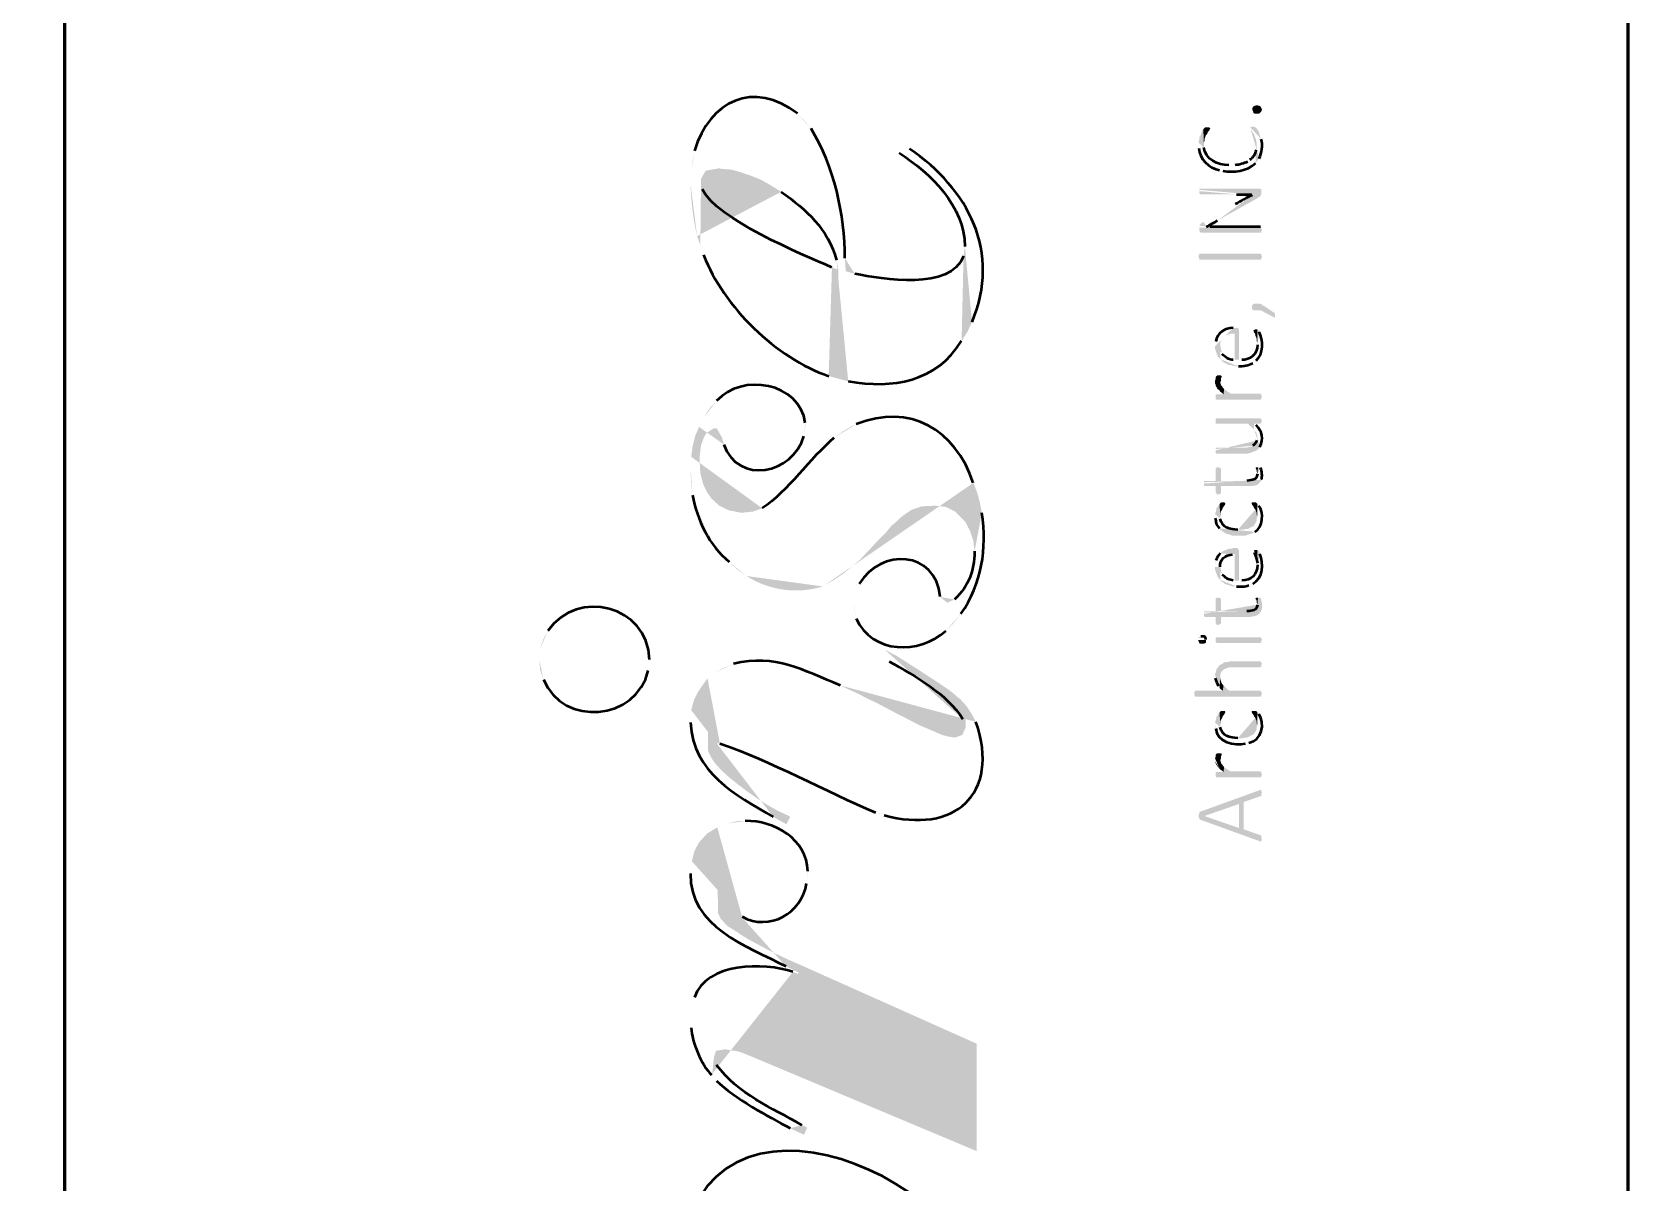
# Model space of a CAD drawing. Header units: inches. Extents: x 5 to 516, y -193 to 129.
# Drawn here: x 57.179 to 59.901, y -175.631 to -173.669 of the extents above; entities that cross this region are included whole.
import ezdxf

# ---------------------------------------------------------------- set-up
doc = ezdxf.new("R2010")
doc.units = ezdxf.units.IN
doc.header["$MEASUREMENT"] = 0
doc.layers.add('PDF7_Geometry', color=7, linetype='Continuous')
doc.layers.add('PDF7_Solid Fills', color=7, linetype='Continuous')

msp = doc.modelspace()

# ---------------------------------------------------------------- hatches: boundary and pattern name
at = {"layer": 'PDF7_Solid Fills', "true_color": 0x8d8d8d, "transparency": 33554559}
h = msp.add_hatch(color=252, dxfattribs=at)
h.paths.add_polyline_path([(58.3024424, -173.9268945), (58.3024424, -173.9291168)], flags=0)
h.paths.add_polyline_path([(58.3024424, -173.9291168, 0.049942864), (58.3135535, -174.0168945)], flags=0)
h.paths.add_polyline_path([(58.3135535, -174.0168945), (58.3191091, -174.0324501), (58.3202202, -173.9224501), (58.3202202, -173.9191168), (58.327998, -173.9057834), (58.3313313, -173.9046723), (58.3513313, -173.901339), (58.3568869, -173.9024501), (58.3724424, -173.9035612), (58.387998, -173.9080056), (58.4046646, -173.9135612), (58.4213313, -173.9202279), (58.4391091, -173.9302279), (58.4568869, -173.941339)], flags=0)
h.paths.add_polyline_path([(58.5513313, -174.0580057), (58.5546647, -174.0746723), (58.5546647, -174.2602279), (58.5713313, -174.2646723)], flags=0)
h.paths.add_polyline_path([(58.7646647, -174.1957834), (58.7746647, -174.1802279), (58.7702202, -174.0346723), (58.767998, -174.051339)], flags=0)
h.paths.add_polyline_path([(58.5824424, -174.081339), (58.5668869, -174.0768945), (58.5668869, -174.0746723), (58.5657758, -174.0546723)], flags=0)
h.paths.add_polyline_path([(58.507998, -173.8335612), (58.4968869, -173.8202279), (58.4846647, -173.8080056)], flags=0)
h.paths.add_polyline_path([(58.3091091, -173.871339), (58.3057758, -173.8891168), (58.3035535, -173.9068945)], flags=0)
at = {"layer": 'PDF7_Solid Fills', "transparency": 33554559}
for points in [[(59.267998, -173.7935621), (59.2724425, -173.7946732), (59.2746647, -173.7957843), (59.2757758, -173.7980065), (59.2768869, -173.8013399), (59.2757758, -173.8046732), (59.2746647, -173.8057843), (59.2724425, -173.8080065), (59.2646647, -173.8080065), (59.2624425, -173.8068954), (59.2624425, -173.8057843), (59.2613314, -173.8035621), (59.2602203, -173.8002288), (59.2613314, -173.7968954), (59.2624425, -173.7957843), (59.2646647, -173.7946732)], [(59.176887, -173.8346727), (59.1779981, -173.8624504), (59.1779981, -173.8568949), (59.1791092, -173.8535616), (59.1791092, -173.8502282), (59.1802203, -173.848006), (59.1813314, -173.8446727), (59.1835536, -173.8424504), (59.1846647, -173.8391171), (59.186887, -173.8368949), (59.186887, -173.8357838), (59.1891092, -173.8335616), (59.1879981, -173.8324504), (59.186887, -173.8313393), (59.1802203, -173.8313393), (59.1779981, -173.8335616)], [(59.2746647, -174.0468942), (59.2757758, -174.0480053), (59.2757758, -174.0491164), (59.2768869, -174.0513386), (59.2757758, -174.054672), (59.2757758, -174.0557831), (59.2746647, -174.0568942), (59.1702203, -174.0568942), (59.1702203, -174.0557831), (59.1691092, -174.0535608), (59.1691092, -174.0491164), (59.1702203, -174.0480053), (59.1702203, -174.0468942)], [(59.2602203, -174.1380061), (59.2602203, -174.1413394), (59.2613314, -174.1424506), (59.2635536, -174.1435617), (59.2746647, -174.1435617), (59.2979981, -174.1557839), (59.2991092, -174.1557839), (59.2991092, -174.1491172), (59.2979981, -174.1480061), (59.2802203, -174.1357839), (59.2791092, -174.1357839), (59.276887, -174.1346728), (59.276887, -174.1335617), (59.2735536, -174.1324506), (59.2635536, -174.1324506), (59.2613314, -174.1335617), (59.2602203, -174.1357839)], [(59.2624427, -174.1780045), (59.2635538, -174.1813378), (59.2646649, -174.1824489), (59.265776, -174.1857823), (59.265776, -174.1868934), (59.2668872, -174.1891156), (59.2679983, -174.1924489), (59.2679983, -174.1957823), (59.2691094, -174.1991156), (59.2691094, -174.2024489), (59.2691094, -174.1757823), (59.265776, -174.1757823), (59.2635538, -174.1768934)], [(59.196887, -174.2657844), (59.196887, -174.2680066), (59.1979981, -174.2702288), (59.1979981, -174.272451), (59.2002203, -174.2757844), (59.2013314, -174.2780066), (59.2046648, -174.2802288), (59.2057759, -174.282451), (59.2057759, -174.2668955), (59.206887, -174.2635621), (59.206887, -174.2602288), (59.2079981, -174.2580066), (59.2079981, -174.2557844), (59.206887, -174.2546732), (59.2002203, -174.2546732), (59.2002203, -174.2557844), (59.1991092, -174.2557844), (59.1979981, -174.2580066), (59.1979981, -174.2602288), (59.196887, -174.2635621)], [(59.2057761, -174.2824492), (59.2091094, -174.2846714), (59.2113316, -174.2868937), (59.2124427, -174.2780048), (59.2102205, -174.2757825), (59.2091094, -174.2735603), (59.2068872, -174.2713381), (59.2068872, -174.270227), (59.2057761, -174.2668937)], [(59.1979981, -174.2913377), (59.1979981, -174.2946711), (59.1991092, -174.2957822), (59.2746647, -174.2957822), (59.2757758, -174.2946711), (59.2757758, -174.29356), (59.276887, -174.2913377), (59.2757758, -174.2891155), (59.2757758, -174.2868933), (59.2746647, -174.2868933), (59.2746647, -174.2857822), (59.2235536, -174.2857822), (59.2213314, -174.28356), (59.2179981, -174.2824489), (59.2157758, -174.2802266), (59.2146647, -174.2802266), (59.2124425, -174.2780044), (59.2113314, -174.2868933), (59.1991092, -174.2868933), (59.1979981, -174.2880044), (59.1979981, -174.2891155)], [(59.1979981, -174.3324506), (59.1979981, -174.336895), (59.2535536, -174.336895), (59.2557758, -174.3402284), (59.2591092, -174.3424506), (59.2635536, -174.346895), (59.2635536, -174.336895), (59.2746647, -174.336895), (59.2757758, -174.3357839), (59.2757758, -174.3346728), (59.276887, -174.3324506), (59.2757758, -174.3302284), (59.2757758, -174.3291172), (59.2746647, -174.3280061), (59.1991092, -174.3280061), (59.1979981, -174.3291172), (59.1979981, -174.3302284)], [(59.2657759, -174.4124496), (59.266887, -174.4146718), (59.2679981, -174.416894), (59.2679981, -174.4191163), (59.2691092, -174.4224496), (59.2702204, -174.4113385), (59.266887, -174.4113385)], [(59.2046647, -174.4735616), (59.2057758, -174.4957838), (59.2057758, -174.4902283), (59.206887, -174.4868949), (59.2091092, -174.4835616), (59.2102203, -174.4802283), (59.2113314, -174.4791172), (59.2135536, -174.4757838), (59.2146647, -174.4735616), (59.2135536, -174.4724505), (59.2135536, -174.4713394), (59.2079981, -174.4713394), (59.2057758, -174.4724505)], [(59.2591092, -174.4724494), (59.2602203, -174.4757827), (59.2613315, -174.4768939), (59.2635537, -174.4802272), (59.2635537, -174.4813383), (59.2657759, -174.4835605), (59.266887, -174.4868939), (59.2679981, -174.4891161), (59.2679981, -174.4924494), (59.2691092, -174.4957827), (59.2691092, -174.4735605), (59.266887, -174.4713383), (59.2602203, -174.4713383)], [(59.2657759, -174.635784), (59.266887, -174.6368951), (59.2679981, -174.6391174), (59.2679981, -174.6424507), (59.2691092, -174.645784), (59.2702204, -174.6335618), (59.2679981, -174.6335618), (59.266887, -174.6346729), (59.2657759, -174.6346729)], [(59.1979981, -174.7057823), (59.1979981, -174.7102268), (59.1991092, -174.7102268), (59.2002203, -174.7113379), (59.2746647, -174.7113379), (59.2746647, -174.7102268), (59.2757758, -174.7102268), (59.2757758, -174.7080045), (59.276887, -174.7057823), (59.2757758, -174.7035601), (59.2757758, -174.702449), (59.2746647, -174.7013379), (59.1991092, -174.7013379), (59.1979981, -174.702449), (59.1979981, -174.7035601)], [(59.1613315, -174.7980064), (59.1613315, -174.8002287), (59.1624426, -174.8013398), (59.1624426, -174.8024509), (59.2746648, -174.8024509), (59.2757759, -174.8013398), (59.2757759, -174.8002287), (59.276887, -174.7980064), (59.2757759, -174.7957842), (59.2757759, -174.793562), (59.2746648, -174.793562), (59.2746648, -174.7924509), (59.2213315, -174.7924509), (59.2179981, -174.7902287), (59.2113315, -174.783562), (59.2102204, -174.7924509), (59.1635537, -174.7924509), (59.1624426, -174.793562), (59.1613315, -174.7957842)], [(59.2046647, -174.7880057), (59.206887, -174.7902279), (59.2102203, -174.7924502), (59.2113314, -174.7835613), (59.2091092, -174.781339), (59.2079981, -174.7791168), (59.206887, -174.7757835), (59.2057758, -174.7724502), (59.2057758, -174.7691168)], [(59.2046647, -174.8291163), (59.2057758, -174.8513385), (59.2057758, -174.845783), (59.206887, -174.8424496), (59.2091092, -174.8391163), (59.2102203, -174.835783), (59.2113314, -174.8346718), (59.2135536, -174.8313385), (59.2146647, -174.8291163), (59.2135536, -174.8268941), (59.2079981, -174.8268941), (59.2057758, -174.8280052)], [(59.2591092, -174.8280041), (59.2602203, -174.8313374), (59.2613315, -174.8324485), (59.2635537, -174.8357819), (59.2635537, -174.836893), (59.2657759, -174.8391152), (59.266887, -174.8424485), (59.2679981, -174.8446708), (59.2679981, -174.8480041), (59.2691092, -174.8513374), (59.2691092, -174.8291152), (59.266887, -174.826893), (59.2602203, -174.826893)], [(59.1979981, -174.9357831), (59.1979981, -174.9391165), (59.1991092, -174.9402276), (59.2746647, -174.9402276), (59.2757758, -174.9391165), (59.2757758, -174.9380054), (59.276887, -174.9357831), (59.2757758, -174.9335609), (59.2757758, -174.9313387), (59.2746647, -174.9313387), (59.2746647, -174.9302276), (59.2235536, -174.9302276), (59.2213314, -174.9291165), (59.2179981, -174.9268943), (59.2157758, -174.924672), (59.2146647, -174.924672), (59.2124425, -174.9224498), (59.2113314, -174.9313387), (59.1991092, -174.9313387), (59.1979981, -174.9324498), (59.1979981, -174.9335609)], [(59.2057761, -174.9268946), (59.2091094, -174.9291168), (59.2113316, -174.9313391), (59.2124427, -174.9224502), (59.2102205, -174.9202279), (59.2091094, -174.9180057), (59.2068872, -174.9157835), (59.2068872, -174.9146724), (59.2057761, -174.9113391)], [(59.1691092, -175.0057837), (59.1691092, -175.0080059), (59.1702203, -175.0102281), (59.1702203, -175.0113392), (59.1713314, -175.0124504), (59.2724426, -175.049117), (59.2746648, -175.0502281), (59.2757759, -175.049117), (59.2757759, -175.0480059), (59.276887, -175.0446726), (59.2757759, -175.0424504), (59.2757759, -175.0402281), (59.2746648, -175.039117), (59.2457759, -175.029117), (59.2457759, -174.9824504), (59.2379981, -175.0268948), (59.1802203, -175.0068948), (59.1802203, -175.0057837), (59.1713314, -174.999117), (59.1702203, -175.0002281), (59.1702203, -175.0013392), (59.1691092, -175.0035615)], [(59.1713316, -174.9991173), (59.1802205, -175.005784), (59.2379983, -174.985784), (59.2379983, -175.0268951), (59.2457761, -174.9824506), (59.274665, -174.9724506), (59.2757761, -174.9724506), (59.2757761, -174.9691173), (59.2768872, -174.9668951), (59.2757761, -174.9635617), (59.2757761, -174.9624506), (59.274665, -174.9613395), (59.2724427, -174.9624506)]]:
    msp.add_hatch(color=256, dxfattribs=at).paths.add_polyline_path(points)
h = msp.add_hatch(color=256, dxfattribs=at)
h.paths.add_polyline_path([(59.1691092, -173.8613383), (59.1691092, -173.8668938)], flags=0)
h.paths.add_polyline_path([(59.2046648, -173.9046716), (59.206887, -173.9046716), (59.2102203, -173.9057827)], flags=0)
h.paths.add_polyline_path([(59.2657759, -173.8924494), (59.2679981, -173.8902271), (59.2679981, -173.8613383), (59.2679981, -173.8635605), (59.266887, -173.8668938), (59.266887, -173.8702271)], flags=0)
h.paths.add_polyline_path([(59.2557759, -173.8868938), (59.2546648, -173.8880049), (59.2524425, -173.8902271)], flags=0)
h.paths.add_polyline_path([(59.2313314, -173.8957827), (59.2202203, -173.8957827)], flags=0)
h.paths.add_polyline_path([(59.1779981, -173.8657827), (59.1779981, -173.8624494), (59.176887, -173.8346716), (59.1746648, -173.8368938), (59.1746648, -173.8380049), (59.1724425, -173.8446716), (59.1713314, -173.8457827), (59.1702203, -173.849116), (59.1702203, -173.8524494), (59.1691092, -173.8546716), (59.1691092, -173.8580049)], flags=0)
h = msp.add_hatch(color=256, dxfattribs=at)
h.paths.add_polyline_path([(59.2568871, -173.8324505), (59.2579982, -173.8357839), (59.2591093, -173.8357839), (59.2602204, -173.8391172), (59.2624427, -173.8413394), (59.2635538, -173.8435616), (59.2646649, -173.846895), (59.265776, -173.8502283), (59.2668871, -173.8513394), (59.2668871, -173.8546728), (59.2679982, -173.8580061), (59.2679982, -173.8902283), (59.2702204, -173.886895), (59.2724427, -173.8846728)], flags=0)
h.paths.add_polyline_path([(59.275776, -173.8513394), (59.2746649, -173.8491172), (59.2724427, -173.8424505), (59.2724427, -173.8413394), (59.2713315, -173.8380061), (59.2691093, -173.8357839), (59.2691093, -173.8346728), (59.265776, -173.8313394), (59.2646649, -173.8313394), (59.2635538, -173.8302283), (59.2591093, -173.8302283), (59.2579982, -173.8313394), (59.2568871, -173.8313394)], flags=0)
at = {"layer": 'PDF7_Solid Fills', "true_color": 0x8d8d8d, "transparency": 33554559}
h = msp.add_hatch(color=252, dxfattribs=at)
h.paths.add_polyline_path([(58.6502205, -173.8702268), (58.6579983, -173.8746712)], flags=0)
h.paths.add_polyline_path([(58.7702205, -174.0346712), (58.7746649, -174.1802268), (58.7824427, -174.1635601)], flags=0)
h.paths.add_polyline_path([(58.675776, -173.8680046), (58.6602205, -173.8568934)], flags=0)
h = msp.add_hatch(color=252, dxfattribs=at)
h.paths.add_polyline_path([(58.3191093, -174.0324492), (58.3246648, -174.0491159)], flags=0)
h.paths.add_polyline_path([(58.5379982, -174.2557825), (58.5546648, -174.260227), (58.5546648, -174.0746714), (58.5435537, -174.070227)], flags=0)
h.paths.add_polyline_path([(58.3224426, -173.9368936), (58.3202204, -173.9224492)], flags=0)
at = {"layer": 'PDF7_Solid Fills', "transparency": 33554559}
h = msp.add_hatch(color=256, dxfattribs=at)
h.paths.add_polyline_path([(59.1702203, -173.9402273), (59.1702203, -173.9446718), (59.1713314, -173.9446718), (59.1713314, -173.9457829), (59.2335536, -173.9457829)], flags=0)
h.paths.add_polyline_path([(59.2591092, -173.9457829), (59.2624425, -173.9457829), (59.266887, -173.9535607), (59.2691092, -173.9524495), (59.2713314, -173.9502273), (59.2724425, -173.9502273), (59.2746647, -173.9480051), (59.2757758, -173.9446718), (59.2757758, -173.9380051), (59.2735536, -173.9357829), (59.1713314, -173.9357829), (59.1702203, -173.936894), (59.1702203, -173.9380051)], flags=0)
h = msp.add_hatch(color=256, dxfattribs=at)
h.paths.add_polyline_path([(59.176887, -173.9924508), (59.1813314, -174.0013397), (59.1824425, -174.0013397)], flags=0)
h.paths.add_polyline_path([(59.2013314, -173.9902286), (59.266887, -173.9535619), (59.2624425, -173.9457841), (59.2602203, -173.9468953)], flags=0)
h.paths.add_polyline_path([(59.2313314, -173.9624508), (59.2279981, -173.964673)], flags=0)
h = msp.add_hatch(color=256, dxfattribs=at)
h.paths.add_polyline_path([(59.1702203, -174.0024493), (59.1702203, -174.0068937), (59.1713314, -174.0102271), (59.1746647, -174.0113382), (59.2746647, -174.0113382), (59.2757758, -174.0102271), (59.2757758, -174.0091159), (59.276887, -174.0068937), (59.2757758, -174.0035604), (59.2757758, -174.0024493), (59.2746647, -174.0013382)], flags=0)
h.paths.add_polyline_path([(59.1879981, -174.0013382), (59.1813314, -174.0013382), (59.1768869, -173.9924493), (59.1757758, -173.9935604), (59.1735536, -173.9946715), (59.1713314, -173.9968937), (59.1702203, -173.9991159)], flags=0)
h = msp.add_hatch(color=256, dxfattribs=at)
h.paths.add_polyline_path([(59.196887, -174.2046723), (59.196887, -174.2091168), (59.1991092, -174.2157834), (59.2002203, -174.2191168), (59.2013314, -174.221339), (59.2035537, -174.2246723), (59.2057759, -174.2268946), (59.2057759, -174.1991168), (59.206887, -174.1957834), (59.2079981, -174.1935612), (59.2146648, -174.1868946), (59.216887, -174.1857834), (59.2202203, -174.1846723), (59.2235537, -174.1835612), (59.2302203, -174.1835612), (59.2302203, -174.2280057), (59.2313314, -174.1735612), (59.2279981, -174.1735612)], flags=0)
h.paths.add_polyline_path([(59.1979981, -174.1968946), (59.196887, -174.201339)], flags=0)
h = msp.add_hatch(color=256, dxfattribs=at)
h.paths.add_polyline_path([(59.2057761, -174.2268937), (59.2113316, -174.2324492), (59.2135539, -174.2335603), (59.2168872, -174.2346714), (59.2202205, -174.2368937), (59.2235539, -174.2368937), (59.2268872, -174.2380048), (59.2302205, -174.2380048), (59.2335539, -174.2391159), (59.2368872, -174.2391159)], flags=0)
h.paths.add_polyline_path([(59.2613316, -174.2335603), (59.264665, -174.2313381), (59.2668872, -174.230227), (59.2668872, -174.2291159)], flags=0)
h.paths.add_polyline_path([(59.2724428, -174.180227), (59.2713316, -174.1768937), (59.2702205, -174.1768937), (59.2691094, -174.1757825), (59.2691094, -174.2024492)], flags=0)
h.paths.add_polyline_path([(59.2424428, -174.2280048), (59.2379983, -174.2280048), (59.2379983, -174.1780048), (59.2368872, -174.1746714), (59.2368872, -174.1735603), (59.2313316, -174.1735603), (59.2302205, -174.2280048), (59.2279983, -174.2280048)], flags=0)
h.paths.add_polyline_path([(59.2091094, -174.2180048), (59.2079983, -174.2146714), (59.2068872, -174.2146714), (59.2057761, -174.2124492), (59.2057761, -174.2046714)], flags=0)
at = {"layer": 'PDF7_Solid Fills', "true_color": 0x8d8d8d, "transparency": 33554559}
h = msp.add_hatch(color=252, dxfattribs=at)
h.paths.add_polyline_path([(58.3168871, -174.342449), (58.3179982, -174.402449), (58.3179982, -174.392449), (58.3202205, -174.3735602), (58.325776, -174.3591157), (58.3302205, -174.352449), (58.3424427, -174.3446713), (58.3468871, -174.3446713), (58.355776, -174.3602268), (58.3591093, -174.372449)], flags=0)
h.paths.add_polyline_path([(58.495776, -174.3580046), (58.4979982, -174.3413379), (58.4979982, -174.3357824)], flags=0)
h.paths.add_polyline_path([(58.3468871, -174.2980046), (58.3335538, -174.312449), (58.3246649, -174.3268935)], flags=0)
h = msp.add_hatch(color=252, dxfattribs=at)
h.paths.add_polyline_path([(58.3024424, -174.4124496), (58.3024424, -174.4213385), (58.3035535, -174.4402274), (58.3057758, -174.4591163)], flags=0)
h.paths.add_polyline_path([(58.367998, -174.5724496), (58.3824424, -174.5857829), (58.397998, -174.596894)], flags=0)
h.paths.add_polyline_path([(58.397998, -174.596894, 0.220451817), (58.527998, -174.6146718)], flags=0)
h.paths.add_polyline_path([(58.527998, -174.6146718), (58.5313313, -174.6124496), (58.5468869, -174.6035607), (58.5635535, -174.5924496), (58.5646647, -174.5913385), (58.5768869, -174.5813385), (58.5913313, -174.5691163), (58.6057758, -174.5535607), (58.6091091, -174.5502274), (58.6224425, -174.5357829), (58.6357758, -174.5224496), (58.6457758, -174.5102274), (58.6491091, -174.5080051), (58.6635536, -174.4946718), (58.677998, -174.4846718), (58.6802202, -174.4835607), (58.6968869, -174.4780051), (58.717998, -174.476894), (58.7202202, -174.476894), (58.737998, -174.4791163), (58.7535536, -174.486894), (58.7668869, -174.5002274), (58.7713313, -174.5046718), (58.7791091, -174.5202274), (58.7846647, -174.536894), (58.7868869, -174.5546718), (58.7913313, -174.4546718), (58.7846647, -174.4380051)], flags=0)
h.paths.add_polyline_path([(58.5846647, -174.3380051), (58.5768869, -174.3413385), (58.5624424, -174.3502274), (58.5468869, -174.3613385)], flags=0)
h.paths.add_polyline_path([(58.4246646, -174.4813385), (58.4091091, -174.486894), (58.387998, -174.4891163), (58.3846646, -174.4880051), (58.3668869, -174.4846718), (58.3513313, -174.476894), (58.337998, -174.4646718), (58.3302202, -174.4535607), (58.3235535, -174.4391163), (58.3191091, -174.4213385), (58.317998, -174.4024496), (58.3168869, -174.3424496), (58.3102202, -174.3580051), (58.3057758, -174.3757829), (58.3035535, -174.3935607)], flags=0)
at = {"layer": 'PDF7_Solid Fills', "transparency": 33554559}
h = msp.add_hatch(color=256, dxfattribs=at)
h.paths.add_polyline_path([(59.2635538, -174.3468933), (59.2646649, -174.3491155), (59.2668871, -174.3513377), (59.2679982, -174.3546711), (59.2691093, -174.3580044), (59.2691093, -174.3602266), (59.2713316, -174.3791155), (59.2735538, -174.3768933)], flags=0)
h.paths.add_polyline_path([(59.2668871, -174.3391155), (59.2635538, -174.3368933)], flags=0)
h = msp.add_hatch(color=256, dxfattribs=at)
h.paths.add_polyline_path([(59.1979981, -174.3824497), (59.1979981, -174.3868941), (59.1991092, -174.3880052), (59.2524425, -174.3880052), (59.2557758, -174.3868941), (59.2579981, -174.3868941), (59.2591092, -174.385783), (59.2624425, -174.3846719), (59.2657758, -174.3835608), (59.2679981, -174.3824497), (59.2713314, -174.3791163), (59.2691092, -174.3602275), (59.2691092, -174.3624497), (59.2679981, -174.365783)], flags=0)
h.paths.add_polyline_path([(59.2613314, -174.3746719), (59.2591092, -174.375783), (59.2557758, -174.3768941), (59.2546647, -174.3768941), (59.2513314, -174.3780052), (59.1991092, -174.3780052), (59.1979981, -174.3791163), (59.1979981, -174.3802275)], flags=0)
h = msp.add_hatch(color=256, dxfattribs=at)
h.paths.add_polyline_path([(59.1779983, -174.4391152), (59.1779983, -174.4424485), (59.1791094, -174.4435596), (59.1979983, -174.4435596), (59.1979983, -174.4546707), (59.1991094, -174.4557818), (59.1991094, -174.4568929), (59.2002205, -174.4568929), (59.2024427, -174.4580041), (59.2057761, -174.4568929), (59.2068872, -174.4546707), (59.2068872, -174.4435596), (59.2602205, -174.4435596), (59.2635539, -174.4424485), (59.2657761, -174.4424485), (59.2691094, -174.4413374), (59.274665, -174.4357818), (59.2757761, -174.4324485)], flags=0)
h.paths.add_polyline_path([(59.274665, -174.4124485), (59.2724428, -174.4113374), (59.2702205, -174.4113374), (59.2691094, -174.4224485)], flags=0)
h.paths.add_polyline_path([(59.2513316, -174.4346707), (59.2068872, -174.4346707), (59.2068872, -174.4135596), (59.2057761, -174.4124485), (59.2024427, -174.4113374), (59.2002205, -174.4113374), (59.1979983, -174.4135596), (59.1979983, -174.4346707), (59.1779983, -174.4346707), (59.1779983, -174.4368929)], flags=0)
at = {"layer": 'PDF7_Solid Fills', "true_color": 0x8d8d8d, "transparency": 33554559}
h = msp.add_hatch(color=252, dxfattribs=at)
h.paths.add_polyline_path([(58.5802202, -174.6424504), (58.5813313, -174.6513393), (58.5846647, -174.6691171)], flags=0)
h.paths.add_polyline_path([(58.737998, -174.6902282), (58.7513313, -174.6768949), (58.7635536, -174.6613393)], flags=0)
h.paths.add_polyline_path([(58.7991091, -174.4891171), (58.7957758, -174.4713393), (58.7913313, -174.4546726), (58.7868869, -174.5546726)], flags=0)
h.paths.add_polyline_path([(58.7524425, -174.6368949), (58.7402202, -174.6424504), (58.727998, -174.6324504)], flags=0)
h.paths.add_polyline_path([(58.5902202, -174.6102282), (58.5835536, -174.6257838)], flags=0)
at = {"layer": 'PDF7_Solid Fills', "transparency": 33554559}
h = msp.add_hatch(color=256, dxfattribs=at)
h.paths.add_polyline_path([(59.196887, -174.4946707), (59.196887, -174.4980041)], flags=0)
h.paths.add_polyline_path([(59.2046648, -174.5157818), (59.206887, -174.5191152), (59.2079981, -174.5191152), (59.2102203, -174.5213374), (59.2124425, -174.5224485), (59.2157759, -174.5246707), (59.2191092, -174.5257818), (59.2213314, -174.5257818), (59.2235537, -174.526893), (59.226887, -174.5280041), (59.2491092, -174.5280041), (59.2513314, -174.526893), (59.2546648, -174.5257818), (59.2557759, -174.5257818), (59.2591092, -174.5246707), (59.2613314, -174.5235596), (59.2646648, -174.5213374)], flags=0)
h.paths.add_polyline_path([(59.2713314, -174.476893), (59.2713314, -174.4757818), (59.2691092, -174.4735596), (59.2691092, -174.4957818), (59.2679981, -174.4991152), (59.2679981, -174.5024485), (59.266887, -174.5046707), (59.2657759, -174.506893), (59.2635537, -174.5102263), (59.2613314, -174.5124485), (59.2602203, -174.5124485), (59.2579981, -174.5135596), (59.2546648, -174.5157818), (59.2513314, -174.516893), (59.2479981, -174.516893), (59.2446648, -174.5180041), (59.2357759, -174.5180041)], flags=0)
h.paths.add_polyline_path([(59.2057759, -174.4991152), (59.2057759, -174.4957818), (59.2046648, -174.4735596), (59.2024425, -174.476893), (59.2013314, -174.4791152), (59.1991092, -174.4813374), (59.1991092, -174.4846707), (59.196887, -174.4913374)], flags=0)
h = msp.add_hatch(color=256, dxfattribs=at)
h.paths.add_polyline_path([(59.196887, -174.5813384), (59.196887, -174.5857828), (59.1991092, -174.5924495), (59.2002203, -174.5946717), (59.2002203, -174.5957828), (59.2013314, -174.5980051), (59.2035537, -174.6013384), (59.2057759, -174.6035606), (59.2057759, -174.5813384)], flags=0)
h.paths.add_polyline_path([(59.226887, -174.5602273), (59.2302203, -174.5591162), (59.2302203, -174.6046717), (59.2313314, -174.5491162), (59.2279981, -174.5491162), (59.2246648, -174.5502273), (59.2213314, -174.5502273), (59.2179981, -174.5513384), (59.2157759, -174.5524495), (59.2124425, -174.5535606), (59.2102203, -174.5546717), (59.206887, -174.556894), (59.2057759, -174.5580051)], flags=0)
h.paths.add_polyline_path([(59.1979981, -174.5702273), (59.1979981, -174.5735606), (59.196887, -174.576894)], flags=0)
h = msp.add_hatch(color=256, dxfattribs=at)
h.paths.add_polyline_path([(59.2057761, -174.603562), (59.2091094, -174.6068953), (59.2113316, -174.6080064), (59.2135539, -174.6102286), (59.2168872, -174.6113398), (59.2202205, -174.6124509), (59.2213316, -174.6124509), (59.2235539, -174.613562), (59.2268872, -174.6146731), (59.2335539, -174.6146731)], flags=0)
h.paths.add_polyline_path([(59.254665, -174.6124509), (59.2557761, -174.6124509), (59.2591094, -174.6113398), (59.2613316, -174.6102286)], flags=0)
h.paths.add_polyline_path([(59.2735539, -174.5591175), (59.2724428, -174.5557842), (59.2713316, -174.553562), (59.2702205, -174.553562), (59.2691094, -174.5524509), (59.2691094, -174.5780064)], flags=0)
h.paths.add_polyline_path([(59.2424428, -174.6046731), (59.2379983, -174.6046731), (59.2379983, -174.5546731), (59.2368872, -174.5513398), (59.2368872, -174.5502286), (59.2335539, -174.5491175), (59.2313316, -174.5491175), (59.2302205, -174.6046731), (59.2279983, -174.6046731)], flags=0)
h.paths.add_polyline_path([(59.2091094, -174.5946731), (59.2079983, -174.5913398), (59.2068872, -174.5913398), (59.2057761, -174.5880064), (59.2057761, -174.5813398)], flags=0)
h = msp.add_hatch(color=256, dxfattribs=at)
h.paths.add_polyline_path([(59.2624427, -174.5546728), (59.2635538, -174.556895)], flags=0)
h.paths.add_polyline_path([(59.2691094, -174.5746728), (59.2691094, -174.5780062), (59.2691094, -174.5524506), (59.2635538, -174.5524506), (59.2635538, -174.5535617)], flags=0)
h = msp.add_hatch(color=256, dxfattribs=at)
h.paths.add_polyline_path([(59.1779983, -174.6613374), (59.1779983, -174.6657819), (59.1791094, -174.6657819), (59.1802205, -174.666893), (59.1979983, -174.666893), (59.1979983, -174.6780041), (59.1991094, -174.6791152), (59.2002205, -174.6802263), (59.2024427, -174.6802263), (59.2057761, -174.6791152), (59.2068872, -174.6780041), (59.2068872, -174.666893), (59.2568872, -174.666893), (59.2602205, -174.6657819), (59.2635539, -174.6657819), (59.2657761, -174.6646707), (59.2691094, -174.6635596), (59.2713316, -174.6613374), (59.2724428, -174.6613374), (59.274665, -174.6580041), (59.2757761, -174.6557819), (59.2768872, -174.6535596), (59.2768872, -174.6424485), (59.2757761, -174.6391152), (59.2757761, -174.636893), (59.274665, -174.6346707), (59.2724428, -174.6335596), (59.2702205, -174.6335596), (59.2691094, -174.6457819)], flags=0)
h.paths.add_polyline_path([(59.2513316, -174.656893), (59.2068872, -174.656893), (59.2068872, -174.6357819), (59.2057761, -174.6346707), (59.2024427, -174.6335596), (59.2002205, -174.6335596), (59.1979983, -174.6357819), (59.1979983, -174.656893), (59.1791094, -174.656893), (59.1779983, -174.6580041), (59.1779983, -174.6591152)], flags=0)
at = {"layer": 'PDF7_Solid Fills', "true_color": 0x8d8d8d, "transparency": 33554559}
h = msp.add_hatch(color=252, dxfattribs=at)
h.paths.add_polyline_path([(58.0446647, -174.7402265), (58.0457758, -174.7568932), (58.0513313, -174.7735598)], flags=0)
h.paths.add_polyline_path([(58.2302202, -174.7580043), (58.2324424, -174.7402265), (58.2324424, -174.7391154)], flags=0)
h.paths.add_polyline_path([(58.0591091, -174.6902265), (58.0513313, -174.7046709), (58.0457758, -174.7213376)], flags=0)
at = {"layer": 'PDF7_Solid Fills', "transparency": 33554559}
h = msp.add_hatch(color=256, dxfattribs=at)
h.paths.add_polyline_path([(59.1679981, -174.7057823), (59.1691093, -174.7091156), (59.1702204, -174.7113379), (59.1713315, -174.712449), (59.1779981, -174.712449), (59.1802204, -174.7113379), (59.1813315, -174.7102268), (59.1813315, -174.7057823)], flags=0)
h.paths.add_polyline_path([(59.1724426, -174.7002268), (59.1702204, -174.7013379), (59.1691093, -174.702449)], flags=0)
at = {"layer": 'PDF7_Solid Fills', "true_color": 0x8d8d8d, "transparency": 33554559}
h = msp.add_hatch(color=252, dxfattribs=at)
h.paths.add_polyline_path([(58.6257759, -174.7346723), (58.6413315, -174.7424501)], flags=0)
h.paths.add_polyline_path([(58.766887, -174.841339), (58.7713315, -174.8557834), (58.7724426, -174.8180056), (58.7613315, -174.8057834), (58.7591092, -174.8046723), (58.7491092, -174.7957834), (58.736887, -174.7868945), (58.7235537, -174.7780056), (58.7079981, -174.7680056), (58.6913315, -174.7568945), (58.6735537, -174.7457834), (58.6546648, -174.7335612), (58.6335537, -174.7224501)], flags=0)
h = msp.add_hatch(color=252, dxfattribs=at)
h.paths.add_polyline_path([(58.3313315, -174.7713386), (58.3324427, -174.895783), (58.335776, -174.8846719), (58.3468871, -174.8824497), (58.3524427, -174.8824497)], flags=0)
h.paths.add_polyline_path([(58.6179982, -175.0002275), (58.6302204, -175.0035608), (58.6324427, -175.0046719)], flags=0)
h.paths.add_polyline_path([(58.7891093, -174.845783), (58.7813316, -174.8313386), (58.7724427, -174.8180053), (58.7713316, -174.855783), (58.765776, -174.8680053), (58.7535538, -174.8724497), (58.7446649, -174.8713386), (58.7313316, -174.8680053), (58.7135538, -174.8602275), (58.6924427, -174.8513386), (58.6668871, -174.8380053), (58.6579982, -174.8335608), (58.6391094, -174.8235608), (58.6202205, -174.8135608), (58.6035538, -174.805783), (58.5868871, -174.7968942), (58.5713316, -174.7902275), (58.5579982, -174.7835608)], flags=0)
h.paths.add_polyline_path([(58.375776, -174.7468941), (58.3591093, -174.7535608), (58.3446649, -174.7613386)], flags=0)
at = {"layer": 'PDF7_Solid Fills', "transparency": 33554559}
h = msp.add_hatch(color=256, dxfattribs=at)
h.paths.add_polyline_path([(59.196887, -174.7680043), (59.196887, -174.7713376)], flags=0)
h.paths.add_polyline_path([(59.2024425, -174.7846709), (59.2046648, -174.7880043), (59.2057759, -174.7691154), (59.2057759, -174.7646709), (59.206887, -174.7613376), (59.2124425, -174.755782), (59.2157759, -174.7546709), (59.2191092, -174.7535598), (59.2202203, -174.7524487), (59.2746648, -174.7524487), (59.2746648, -174.7513376), (59.2757759, -174.7513376), (59.2757759, -174.7491154), (59.276887, -174.7468932), (59.2757759, -174.7446709), (59.2757759, -174.7435598), (59.2746648, -174.7424487), (59.2224425, -174.7424487), (59.2191092, -174.7435598), (59.2146648, -174.7435598), (59.2113314, -174.7446709), (59.2091092, -174.7468932), (59.2057759, -174.7480043), (59.2035537, -174.7502265), (59.2013314, -174.7535598), (59.1991092, -174.755782), (59.1991092, -174.7580043), (59.196887, -174.7646709)], flags=0)
at = {"layer": 'PDF7_Solid Fills', "true_color": 0x8d8d8d, "transparency": 33554559}
h = msp.add_hatch(color=252, dxfattribs=at)
h.paths.add_polyline_path([(58.3024424, -174.8435613), (58.3024424, -174.8468946)], flags=0)
h.paths.add_polyline_path([(58.4435535, -175.0080057), (58.4657758, -175.020228), (58.4724424, -175.0080057), (58.4691091, -175.0057835), (58.4502202, -174.9968946), (58.4324424, -174.9868946), (58.4168869, -174.9768946), (58.4024424, -174.9668946), (58.3846646, -174.9535613), (58.367998, -174.9402279), (58.3546646, -174.9280057), (58.3446646, -174.9168946), (58.3391091, -174.9091168), (58.3324424, -174.8957835), (58.3313313, -174.771339), (58.3257758, -174.7791168), (58.3157758, -174.7935613), (58.307998, -174.8091168), (58.3035535, -174.8257835)], flags=0)
at = {"layer": 'PDF7_Solid Fills', "transparency": 33554559}
h = msp.add_hatch(color=256, dxfattribs=at)
h.paths.add_polyline_path([(59.196887, -174.8502277), (59.196887, -174.853561), (59.1979981, -174.8568943)], flags=0)
h.paths.add_polyline_path([(59.2491092, -174.8824499), (59.2513314, -174.8824499), (59.2546648, -174.8813388)], flags=0)
h.paths.add_polyline_path([(59.2713314, -174.8324499), (59.2713314, -174.8313388), (59.2691092, -174.8291166), (59.2691092, -174.8513388), (59.2679981, -174.8546721), (59.2679981, -174.8580054), (59.266887, -174.8602277), (59.2657759, -174.8624499), (59.2635537, -174.8657832), (59.2613314, -174.8680054), (59.2602203, -174.8680054), (59.2579981, -174.8691166), (59.2546648, -174.8713388), (59.2513314, -174.8724499), (59.2479981, -174.8724499), (59.2446648, -174.873561), (59.2357759, -174.873561)], flags=0)
h.paths.add_polyline_path([(59.2057759, -174.8546721), (59.2057759, -174.8513388), (59.2046648, -174.8291166), (59.2024425, -174.8324499), (59.2013314, -174.8346721), (59.1991092, -174.8368943), (59.1991092, -174.8402277), (59.196887, -174.8468943)], flags=0)
h = msp.add_hatch(color=256, dxfattribs=at)
h.paths.add_polyline_path([(59.196887, -174.9102275), (59.196887, -174.9124497)], flags=0)
h.paths.add_polyline_path([(59.196887, -174.9124497, 0.163148631), (59.2046648, -174.9257831)], flags=0)
h.paths.add_polyline_path([(59.2046648, -174.9257831), (59.2057759, -174.9268942), (59.2057759, -174.9113386), (59.206887, -174.9080053), (59.206887, -174.9046719), (59.2079981, -174.9024497), (59.2079981, -174.9002275), (59.206887, -174.8991164), (59.2002203, -174.8991164), (59.2002203, -174.9002275), (59.1991092, -174.9002275), (59.1979981, -174.9024497), (59.1979981, -174.9046719), (59.196887, -174.9080053)], flags=0)
at = {"layer": 'PDF7_Solid Fills', "true_color": 0x8d8d8d, "transparency": 33554559}
h = msp.add_hatch(color=252, dxfattribs=at)
h.paths.add_polyline_path([(58.3024424, -175.1024498), (58.3024424, -175.104672)], flags=0)
h.paths.add_polyline_path([(58.4646647, -175.2624498), (58.4868869, -175.2735609), (58.7902202, -175.5780054), (58.7902202, -175.3946721), (58.4868869, -175.2591165), (58.4691091, -175.2513387), (58.4502202, -175.2424498), (58.4324424, -175.2335609), (58.4157758, -175.2246721), (58.4013313, -175.2168943), (58.3868869, -175.2080054), (58.3857758, -175.2068943), (58.3646646, -175.1935609), (58.3535535, -175.1813387), (58.3491091, -175.1713387), (58.347998, -175.0257831), (58.3313313, -175.0357832), (58.327998, -175.0391165), (58.3168869, -175.0513387), (58.3091091, -175.0657832), (58.3046646, -175.0835609)], flags=0)
h = msp.add_hatch(color=252, dxfattribs=at)
h.paths.add_polyline_path([(58.3479981, -175.0257829), (58.3491092, -175.1713384), (58.3579981, -175.1613384), (58.3735537, -175.1702273), (58.3902203, -175.1780051)], flags=0)
h.paths.add_polyline_path([(58.5002203, -175.1213384), (58.5024426, -175.1035607), (58.5024426, -175.1002273)], flags=0)
h.paths.add_polyline_path([(58.3957759, -175.0146718), (58.3835537, -175.0146718), (58.3657759, -175.0191162)], flags=0)
h = msp.add_hatch(color=252, dxfattribs=at)
h.paths.add_polyline_path([(58.3024424, -175.3513388), (58.3035535, -175.3680054)], flags=0)
h.paths.add_polyline_path([(58.337998, -175.4480055), (58.3391091, -175.4491166), (58.3424424, -175.4168943), (58.3457758, -175.4068943), (58.3591091, -175.4046721), (58.3635535, -175.4046721), (58.3835535, -175.4080054), (58.3902202, -175.4102277), (58.4068869, -175.4168943), (58.7902202, -175.5780055), (58.4868869, -175.273561), (58.4857758, -175.2757832), (58.4768869, -175.2724499)], flags=0)
h.paths.add_polyline_path([(58.3091091, -175.3157832), (58.3046646, -175.3324499)], flags=0)
h = msp.add_hatch(color=252, dxfattribs=at)
h.paths.add_polyline_path([(58.3391093, -175.449116), (58.3468871, -175.4580049)], flags=0)
h.paths.add_polyline_path([(58.4724426, -175.539116), (58.495776, -175.5502271), (58.5013315, -175.5380049), (58.4924426, -175.5335604)], flags=0)
h.paths.add_polyline_path([(58.3468871, -175.4313382), (58.3424426, -175.4168937)], flags=0)

# ---------------------------------------------------------------- linework, layer by layer
at = {"layer": 'PDF7_Geometry', "lineweight": 60}
for points in [[(59.9013316, -193.1846724), (59.9013316, -163.1857822), (14.901328, -163.1857822), (14.901328, -193.1846724)], [(57.2346648, -163.1857822), (57.2346648, -193.1846724)]]:
    msp.add_lwpolyline(points, dxfattribs=at)
at = {"layer": 'PDF7_Geometry', "lineweight": 50}
for points in [[(58.4846647, -173.8080056), (58.4104054, -173.7505056), (58.3343498, -173.7855242), (58.3091091, -173.871339)], [(58.5657758, -174.0546723), (58.5652573, -173.9803945), (58.5477758, -173.8972279), (58.507998, -173.8335612)], [(58.7824427, -174.1635601), (58.8326094, -174.0444861), (58.7765909, -173.9365601), (58.675776, -173.8680046)], [(59.1691092, -173.8668938), (59.1702203, -173.8860049), (59.1867018, -173.9003197), (59.2046648, -173.9046716)], [(59.2202203, -173.8957827), (59.2020351, -173.896616), (59.1796092, -173.8857457), (59.1779981, -173.8657827)], [(59.2724427, -173.8846728), (59.2765352, -173.8742468), (59.2786649, -173.8624135), (59.275776, -173.8513394)], [(58.6579983, -173.8746712), (58.7120909, -173.9098379), (58.7699242, -173.965449), (58.7702205, -174.0346712)], [(59.2102203, -173.9057827), (59.2277759, -173.9086901), (59.2529796, -173.9064308), (59.2657759, -173.8924494)], [(59.2524425, -173.8902271), (59.2454055, -173.8924123), (59.2386833, -173.8956531), (59.2313314, -173.8957827)], [(59.266887, -173.8702271), (59.2647388, -173.8765605), (59.2623129, -173.8837271), (59.2557759, -173.8868938)], [(58.5435537, -174.070227), (58.490813, -174.0474862), (58.3464796, -173.9879677), (58.3224426, -173.9368936)], [(58.4568869, -173.941339), (58.4996647, -173.9715982), (58.5372758, -174.0051538), (58.5513313, -174.0580057)], [(59.2602203, -173.9468953), (59.2500721, -173.9513212), (59.2410721, -173.9574138), (59.2313314, -173.9624508)], [(59.2335536, -173.9457829), (59.2420721, -173.9457829), (59.2505907, -173.9457829), (59.2591092, -173.9457829)], [(59.1824425, -174.0013397), (59.1881647, -173.9968027), (59.1952203, -173.9943953), (59.2013314, -173.9902286)], [(59.2746647, -174.0013382), (59.2457758, -174.0013382), (59.2168869, -174.0013382), (59.1879981, -174.0013382)], [(58.3246648, -174.0491159), (58.3585907, -174.137727), (58.4484241, -174.2253751), (58.5379982, -174.2557825)], [(58.767998, -174.051339), (58.7457387, -174.110876), (58.6298499, -174.0901908), (58.5824424, -174.081339)], [(59.2279981, -174.1735612), (59.2141648, -174.173302), (59.1996833, -174.1825797), (59.1979981, -174.1968946)], [(59.2668872, -174.2291159), (59.280202, -174.2195603), (59.2790168, -174.1933196), (59.2724428, -174.180227)], [(58.5713313, -174.2646723), (58.6472202, -174.2775427), (58.7211091, -174.2664686), (58.7646647, -174.1957834)], [(59.2279983, -174.2280048), (59.2205909, -174.2284492), (59.2139798, -174.2229862), (59.2091094, -174.2180048)], [(59.2691094, -174.2024492), (59.2693502, -174.21819), (59.2574613, -174.2287455), (59.2424428, -174.2280048)], [(59.2368872, -174.2391159), (59.2455353, -174.2386714), (59.2537761, -174.2376159), (59.2613316, -174.2335603)], [(58.4979982, -174.3357824), (58.4891094, -174.2663564), (58.3899427, -174.2499675), (58.3468871, -174.2980046)], [(58.7846647, -174.4380051), (58.754035, -174.3465051), (58.6762387, -174.3015607), (58.5846647, -174.3380051)], [(58.3591093, -174.372449), (58.3839982, -174.4414305), (58.4764612, -174.4235416), (58.495776, -174.3580046)], [(59.2735538, -174.3768933), (59.2804241, -174.3623192), (59.2775723, -174.350634), (59.2668871, -174.3391155)], [(58.5468869, -174.3613385), (58.506461, -174.395357), (58.468535, -174.4525422), (58.4246646, -174.4813385)], [(59.2679981, -174.365783), (59.2656092, -174.3721719), (59.2665536, -174.3689497), (59.2613314, -174.3746719)], [(59.2757761, -174.4324485), (59.2782946, -174.4280411), (59.2767205, -174.416967), (59.274665, -174.4124485)], [(59.2691094, -174.4224485), (59.2681094, -174.4347818), (59.2604428, -174.4322263), (59.2513316, -174.4346707)], [(58.3057758, -174.4591163), (58.3139424, -174.5019866), (58.3339239, -174.5441903), (58.367998, -174.5724496)], [(58.7635536, -174.6613393), (58.7992573, -174.6089504), (58.8085351, -174.5509504), (58.7991091, -174.4891171)], [(59.2646648, -174.5213374), (59.2794981, -174.5152818), (59.2802944, -174.4861892), (59.2713314, -174.476893)], [(59.196887, -174.4980041), (59.1992574, -174.50543), (59.1967944, -174.5081522), (59.2046648, -174.5157818)], [(59.2357759, -174.5180041), (59.2228129, -174.5172448), (59.2082203, -174.5145596), (59.2057759, -174.4991152)], [(58.727998, -174.6324504), (58.7211462, -174.5526726), (58.6264424, -174.5488949), (58.5902202, -174.6102282)], [(58.7868869, -174.5546726), (58.7851462, -174.5902282), (58.7783869, -174.6119319), (58.7524425, -174.6368949)], [(59.2057759, -174.5580051), (59.2000907, -174.5652273), (59.2021092, -174.5633014), (59.1979981, -174.5702273)], [(59.2057759, -174.5813384), (59.2043129, -174.5683199), (59.214887, -174.5603754), (59.226887, -174.5602273)], [(59.2613316, -174.6102286), (59.2794613, -174.6002101), (59.2799057, -174.576062), (59.2735539, -174.5591175)], [(59.2635538, -174.556895), (59.2665723, -174.5626728), (59.2675353, -174.5688024), (59.2691094, -174.5746728)], [(59.2279983, -174.6046731), (59.2146465, -174.6002472), (59.2212205, -174.6047101), (59.2091094, -174.5946731)], [(59.2691094, -174.5780064), (59.2691094, -174.5948027), (59.2590539, -174.6043212), (59.2424428, -174.6046731)], [(58.2324424, -174.7391154), (58.2292017, -174.6474302), (58.1098869, -174.6173931), (58.0591091, -174.6902265)], [(59.2335539, -174.6146731), (59.2421835, -174.6142286), (59.2468687, -174.6162472), (59.254665, -174.6124509)], [(59.2691094, -174.6457819), (59.2675168, -174.6572448), (59.2614983, -174.6558744), (59.2513316, -174.656893)], [(58.5846647, -174.6691171), (58.6126647, -174.7302838), (58.6927202, -174.7311356), (58.737998, -174.6902282)], [(59.1813315, -174.7057823), (59.1815352, -174.6987638), (59.1778315, -174.7001527), (59.1724426, -174.7002268)], [(58.5579982, -174.7835608), (58.494276, -174.7578756), (58.4473686, -174.7291719), (58.375776, -174.7468941)], [(58.0513313, -174.7735598), (58.0852387, -174.8551154), (58.2102573, -174.8438006), (58.2302202, -174.7580043)], [(58.6413315, -174.7424501), (58.6861092, -174.7680241), (58.7389611, -174.796839), (58.766887, -174.841339)], [(59.196887, -174.7713376), (59.1984611, -174.7756154), (59.2002759, -174.780708), (59.2024425, -174.7846709)], [(58.3024424, -174.8468946), (58.307072, -174.9330798), (58.377498, -174.9694872), (58.4435535, -175.0080057)], [(58.6324427, -175.0046719), (58.7508686, -175.0382275), (58.8321279, -174.9698016), (58.7891093, -174.845783)], [(59.2546648, -174.8813388), (59.27685, -174.8779129), (59.2833685, -174.848561), (59.2713314, -174.8324499)], [(59.1979981, -174.8568943), (59.2000907, -174.8798943), (59.229424, -174.8875425), (59.2491092, -174.8824499)], [(59.2357759, -174.873561), (59.2228129, -174.8728017), (59.2082388, -174.8701166), (59.2057759, -174.8546721)], [(58.3524427, -174.8824497), (58.4387575, -174.9124868), (58.532276, -174.9642831), (58.6179982, -175.0002275)], [(58.5024426, -175.1002273), (58.5008129, -175.045894), (58.4454981, -175.0137644), (58.3957759, -175.0146718)], [(58.3024424, -175.104672), (58.3000535, -175.195135), (58.3990535, -175.2284498), (58.4646647, -175.2624498)], [(58.3902203, -175.1780051), (58.4362574, -175.2036533), (58.492387, -175.1723384), (58.5002203, -175.1213384)], [(58.4768869, -175.2724499), (58.4272572, -175.2556906), (58.3297572, -175.2556536), (58.3091091, -175.3157832)], [(58.3035535, -175.3680054), (58.3040535, -175.391598), (58.3213869, -175.4311166), (58.337998, -175.4480055)], [(58.7824425, -175.9268943), (58.9037203, -175.6917832), (58.4122572, -175.4290239), (58.3068869, -175.6791165)], [(58.4924426, -175.5335604), (58.4412945, -175.5045789), (58.3825167, -175.4801345), (58.3468871, -175.4313382)], [(58.3468871, -175.4580049), (58.3781834, -175.4889308), (58.4336278, -175.5180975), (58.4724426, -175.539116)]]:
    msp.add_open_spline(points, degree=3, dxfattribs=at)

doc.saveas('drawing.dxf')
